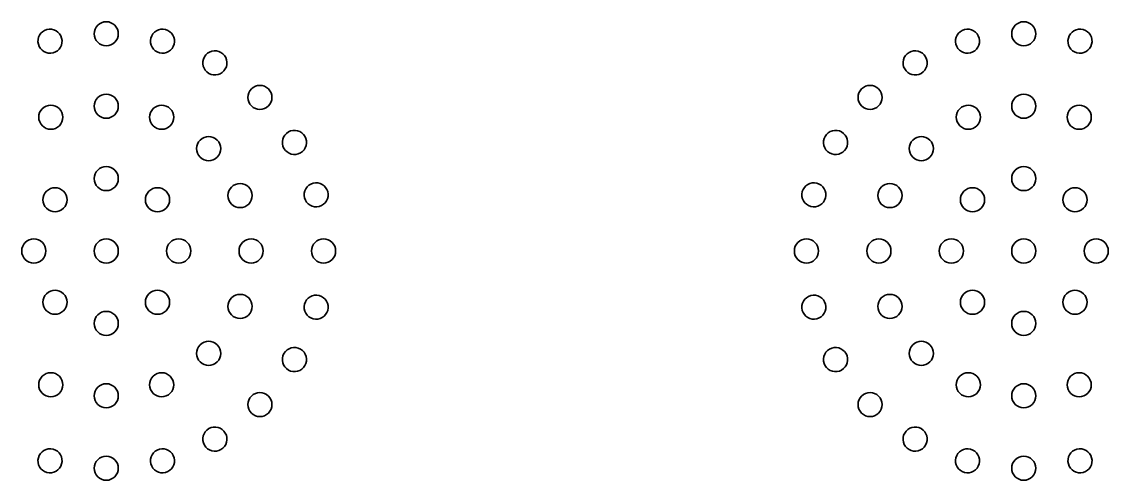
# Model space of a CAD drawing. Header units: inches. Extents: x -0.2 to 78.2, y 0 to 48.
# Drawn here: x 23.63 to 34.87, y 18.5 to 23.25 of the extents above; entities that cross this region are included whole.
import ezdxf

# ---------------------------------------------------------------- set-up
doc = ezdxf.new("R2010")
doc.units = ezdxf.units.IN
doc.header["$MEASUREMENT"] = 0
doc.layers.add('Layer 1', color=7, linetype='Continuous')

# ---------------------------------------------------------------- blocks, each defined once
blk = doc.blocks.new('block 2')
at = {"layer": 'Layer 1', "color": 250, "lineweight": 35}
for points in [[(23.885, 23.169), (23.952, 23.187), (24.02, 23.147), (24.038, 23.081), (24.056, 23.014), (24.017, 22.945), (23.95, 22.928), (23.883, 22.91), (23.815, 22.949), (23.797, 23.016), (23.779, 23.083), (23.819, 23.151), (23.885, 23.169)], [(24.5, 23.25), (24.569, 23.25), (24.625, 23.194), (24.625, 23.125), (24.625, 23.056), (24.569, 23), (24.5, 23), (24.431, 23), (24.375, 23.056), (24.375, 23.125), (24.375, 23.194), (24.431, 23.25), (24.5, 23.25)], [(25.115, 23.169), (25.181, 23.151), (25.221, 23.083), (25.203, 23.016), (25.185, 22.949), (25.117, 22.91), (25.05, 22.928), (24.983, 22.945), (24.944, 23.014), (24.962, 23.081), (24.979, 23.147), (25.048, 23.187), (25.115, 23.169)], [(25.687, 22.932), (25.747, 22.897), (25.768, 22.821), (25.733, 22.761), (25.699, 22.701), (25.622, 22.681), (25.562, 22.715), (25.503, 22.75), (25.482, 22.826), (25.517, 22.886), (25.551, 22.946), (25.628, 22.966), (25.687, 22.932)], [(24.5, 22.5), (24.569, 22.5), (24.625, 22.444), (24.625, 22.375), (24.625, 22.306), (24.569, 22.25), (24.5, 22.25), (24.431, 22.25), (24.375, 22.306), (24.375, 22.375), (24.375, 22.444), (24.431, 22.5), (24.5, 22.5)], [(26.179, 22.554), (26.228, 22.506), (26.228, 22.426), (26.179, 22.378), (26.131, 22.329), (26.051, 22.329), (26.003, 22.378), (25.954, 22.426), (25.954, 22.506), (26.003, 22.554), (26.051, 22.603), (26.131, 22.603), (26.179, 22.554)], [(23.878, 22.376), (23.942, 22.403), (24.015, 22.372), (24.041, 22.309), (24.068, 22.245), (24.038, 22.172), (23.974, 22.145), (23.91, 22.119), (23.837, 22.149), (23.811, 22.213), (23.784, 22.277), (23.814, 22.35), (23.878, 22.376)], [(25.122, 22.376), (25.186, 22.35), (25.216, 22.277), (25.19, 22.213), (25.163, 22.149), (25.09, 22.119), (25.026, 22.145), (24.962, 22.172), (24.932, 22.245), (24.959, 22.309), (24.985, 22.372), (25.058, 22.403), (25.122, 22.376)], [(25.649, 22.024), (25.698, 21.975), (25.698, 21.896), (25.649, 21.847), (25.6, 21.798), (25.521, 21.798), (25.472, 21.847), (25.423, 21.896), (25.423, 21.975), (25.472, 22.024), (25.521, 22.073), (25.6, 22.073), (25.649, 22.024)], [(26.557, 22.063), (26.591, 22.003), (26.571, 21.926), (26.511, 21.892), (26.451, 21.857), (26.375, 21.878), (26.34, 21.938), (26.306, 21.997), (26.326, 22.074), (26.386, 22.108), (26.446, 22.143), (26.522, 22.122), (26.557, 22.063)], [(24.5, 21.75), (24.569, 21.75), (24.625, 21.694), (24.625, 21.625), (24.625, 21.556), (24.569, 21.5), (24.5, 21.5), (24.431, 21.5), (24.375, 21.556), (24.375, 21.625), (24.375, 21.694), (24.431, 21.75), (24.5, 21.75)], [(23.881, 21.494), (23.93, 21.543), (24.009, 21.543), (24.058, 21.494), (24.107, 21.445), (24.107, 21.366), (24.058, 21.317), (24.009, 21.268), (23.93, 21.268), (23.881, 21.317), (23.832, 21.366), (23.832, 21.445), (23.881, 21.494)], [(25.119, 21.494), (25.168, 21.445), (25.168, 21.366), (25.119, 21.317), (25.07, 21.268), (24.991, 21.268), (24.942, 21.317), (24.893, 21.366), (24.893, 21.445), (24.942, 21.494), (24.991, 21.543), (25.07, 21.543), (25.119, 21.494)], [(26.001, 21.497), (26.028, 21.433), (25.997, 21.36), (25.934, 21.334), (25.87, 21.307), (25.797, 21.337), (25.77, 21.401), (25.744, 21.465), (25.774, 21.538), (25.838, 21.564), (25.902, 21.591), (25.975, 21.561), (26.001, 21.497)], [(26.794, 21.49), (26.812, 21.423), (26.772, 21.354), (26.706, 21.337), (26.639, 21.319), (26.57, 21.358), (26.553, 21.425), (26.535, 21.492), (26.574, 21.56), (26.641, 21.578), (26.708, 21.596), (26.776, 21.556), (26.794, 21.49)], [(23.625, 20.875), (23.625, 20.944), (23.681, 21), (23.75, 21), (23.819, 21), (23.875, 20.944), (23.875, 20.875), (23.875, 20.806), (23.819, 20.75), (23.75, 20.75), (23.681, 20.75), (23.625, 20.806), (23.625, 20.875)], [(24.625, 20.875), (24.625, 20.806), (24.569, 20.75), (24.5, 20.75), (24.431, 20.75), (24.375, 20.806), (24.375, 20.875), (24.375, 20.944), (24.431, 21), (24.5, 21), (24.569, 21), (24.625, 20.944), (24.625, 20.875)], [(25.375, 20.875), (25.375, 20.806), (25.319, 20.75), (25.25, 20.75), (25.181, 20.75), (25.125, 20.806), (25.125, 20.875), (25.125, 20.944), (25.181, 21), (25.25, 21), (25.319, 21), (25.375, 20.944), (25.375, 20.875)], [(26.125, 20.875), (26.125, 20.806), (26.069, 20.75), (26, 20.75), (25.931, 20.75), (25.875, 20.806), (25.875, 20.875), (25.875, 20.944), (25.931, 21), (26, 21), (26.069, 21), (26.125, 20.944), (26.125, 20.875)], [(26.125, 20.875), (26.125, 20.806), (26.069, 20.75), (26, 20.75), (25.931, 20.75), (25.875, 20.806), (25.875, 20.875), (25.875, 20.944), (25.931, 21), (26, 21), (26.069, 21), (26.125, 20.944), (26.125, 20.875)], [(26.875, 20.875), (26.875, 20.806), (26.819, 20.75), (26.75, 20.75), (26.681, 20.75), (26.625, 20.806), (26.625, 20.875), (26.625, 20.944), (26.681, 21), (26.75, 21), (26.819, 21), (26.875, 20.944), (26.875, 20.875)], [(23.881, 20.256), (23.832, 20.305), (23.832, 20.384), (23.881, 20.433), (23.93, 20.482), (24.009, 20.482), (24.058, 20.433), (24.107, 20.384), (24.107, 20.305), (24.058, 20.256), (24.009, 20.207), (23.93, 20.207), (23.881, 20.256)], [(25.119, 20.256), (25.07, 20.207), (24.991, 20.207), (24.942, 20.256), (24.893, 20.305), (24.893, 20.384), (24.942, 20.433), (24.991, 20.482), (25.07, 20.482), (25.119, 20.433), (25.168, 20.384), (25.168, 20.305), (25.119, 20.256)], [(26.001, 20.253), (25.975, 20.189), (25.902, 20.159), (25.838, 20.185), (25.774, 20.212), (25.744, 20.285), (25.77, 20.349), (25.797, 20.413), (25.87, 20.443), (25.934, 20.416), (25.997, 20.39), (26.028, 20.317), (26.001, 20.253)], [(26.794, 20.26), (26.776, 20.194), (26.708, 20.154), (26.641, 20.172), (26.574, 20.19), (26.535, 20.258), (26.553, 20.325), (26.57, 20.392), (26.639, 20.431), (26.706, 20.413), (26.772, 20.396), (26.812, 20.327), (26.794, 20.26)], [(24.5, 20), (24.431, 20), (24.375, 20.056), (24.375, 20.125), (24.375, 20.194), (24.431, 20.25), (24.5, 20.25), (24.569, 20.25), (24.625, 20.194), (24.625, 20.125), (24.625, 20.056), (24.569, 20), (24.5, 20)], [(25.649, 19.726), (25.6, 19.677), (25.521, 19.677), (25.472, 19.726), (25.423, 19.775), (25.423, 19.854), (25.472, 19.903), (25.521, 19.952), (25.6, 19.952), (25.649, 19.903), (25.698, 19.854), (25.698, 19.775), (25.649, 19.726)], [(26.557, 19.688), (26.522, 19.628), (26.446, 19.607), (26.386, 19.642), (26.326, 19.676), (26.306, 19.753), (26.34, 19.813), (26.375, 19.872), (26.451, 19.893), (26.511, 19.858), (26.571, 19.824), (26.591, 19.747), (26.557, 19.688)], [(23.878, 19.374), (23.814, 19.4), (23.784, 19.473), (23.81, 19.537), (23.837, 19.601), (23.91, 19.631), (23.974, 19.605), (24.038, 19.578), (24.068, 19.505), (24.041, 19.441), (24.015, 19.378), (23.942, 19.347), (23.878, 19.374)], [(25.122, 19.374), (25.058, 19.347), (24.985, 19.378), (24.959, 19.441), (24.932, 19.505), (24.962, 19.578), (25.026, 19.605), (25.09, 19.631), (25.163, 19.601), (25.189, 19.537), (25.216, 19.473), (25.186, 19.4), (25.122, 19.374)], [(24.5, 19.25), (24.431, 19.25), (24.375, 19.306), (24.375, 19.375), (24.375, 19.444), (24.431, 19.5), (24.5, 19.5), (24.569, 19.5), (24.625, 19.444), (24.625, 19.375), (24.625, 19.306), (24.569, 19.25), (24.5, 19.25)], [(26.179, 19.196), (26.131, 19.147), (26.051, 19.147), (26.003, 19.196), (25.954, 19.244), (25.954, 19.324), (26.003, 19.372), (26.051, 19.421), (26.131, 19.421), (26.179, 19.372), (26.228, 19.324), (26.228, 19.244), (26.179, 19.196)], [(25.688, 18.818), (25.628, 18.784), (25.551, 18.804), (25.517, 18.864), (25.482, 18.924), (25.503, 19), (25.563, 19.035), (25.622, 19.069), (25.699, 19.049), (25.733, 18.989), (25.768, 18.929), (25.747, 18.853), (25.688, 18.818)], [(23.885, 18.581), (23.819, 18.599), (23.779, 18.667), (23.797, 18.734), (23.815, 18.801), (23.883, 18.84), (23.95, 18.822), (24.017, 18.805), (24.056, 18.736), (24.038, 18.669), (24.021, 18.603), (23.952, 18.563), (23.885, 18.581)], [(25.115, 18.581), (25.048, 18.563), (24.979, 18.603), (24.962, 18.669), (24.944, 18.736), (24.983, 18.805), (25.05, 18.822), (25.117, 18.84), (25.185, 18.801), (25.203, 18.734), (25.221, 18.667), (25.181, 18.599), (25.115, 18.581)], [(24.5, 18.5), (24.431, 18.5), (24.375, 18.556), (24.375, 18.625), (24.375, 18.694), (24.431, 18.75), (24.5, 18.75), (24.569, 18.75), (24.625, 18.694), (24.625, 18.625), (24.625, 18.556), (24.569, 18.5), (24.5, 18.5)]]:
    blk.add_open_spline(points, degree=3, knots=[0, 0, 0, 0, 1, 1, 1, 2, 2, 2, 3, 3, 3, 4, 4, 4, 4], dxfattribs=at)

msp = doc.modelspace()

# ---------------------------------------------------------------- linework, layer by layer
at = {"layer": 'Layer 1', "color": 250, "lineweight": 35}
for points in [[(33.385, 23.169), (33.452, 23.187), (33.52, 23.147), (33.538, 23.081), (33.556, 23.014), (33.517, 22.945), (33.45, 22.928), (33.383, 22.91), (33.315, 22.949), (33.297, 23.016), (33.279, 23.083), (33.319, 23.151), (33.385, 23.169)], [(34, 23.25), (34.069, 23.25), (34.125, 23.194), (34.125, 23.125), (34.125, 23.056), (34.069, 23), (34, 23), (33.931, 23), (33.875, 23.056), (33.875, 23.125), (33.875, 23.194), (33.931, 23.25), (34, 23.25)], [(34.615, 23.169), (34.681, 23.151), (34.721, 23.083), (34.703, 23.016), (34.685, 22.949), (34.617, 22.91), (34.55, 22.928), (34.483, 22.945), (34.444, 23.014), (34.462, 23.081), (34.479, 23.147), (34.548, 23.187), (34.615, 23.169)], [(32.812, 22.932), (32.872, 22.966), (32.949, 22.946), (32.983, 22.886), (33.018, 22.826), (32.997, 22.75), (32.937, 22.715), (32.878, 22.681), (32.801, 22.701), (32.767, 22.761), (32.732, 22.821), (32.753, 22.897), (32.812, 22.932)], [(32.321, 22.554), (32.369, 22.603), (32.449, 22.603), (32.497, 22.554), (32.546, 22.506), (32.546, 22.426), (32.497, 22.378), (32.449, 22.329), (32.369, 22.329), (32.321, 22.378), (32.272, 22.426), (32.272, 22.506), (32.321, 22.554)], [(34, 22.5), (34.069, 22.5), (34.125, 22.444), (34.125, 22.375), (34.125, 22.306), (34.069, 22.25), (34, 22.25), (33.931, 22.25), (33.875, 22.306), (33.875, 22.375), (33.875, 22.444), (33.931, 22.5), (34, 22.5)], [(33.378, 22.376), (33.442, 22.403), (33.515, 22.372), (33.541, 22.309), (33.568, 22.245), (33.538, 22.172), (33.474, 22.145), (33.41, 22.119), (33.337, 22.149), (33.311, 22.213), (33.284, 22.277), (33.314, 22.35), (33.378, 22.376)], [(34.622, 22.376), (34.686, 22.35), (34.716, 22.277), (34.69, 22.213), (34.663, 22.149), (34.59, 22.119), (34.526, 22.145), (34.462, 22.172), (34.432, 22.245), (34.459, 22.309), (34.485, 22.372), (34.558, 22.403), (34.622, 22.376)], [(31.943, 22.062), (31.978, 22.122), (32.054, 22.143), (32.114, 22.108), (32.174, 22.074), (32.194, 21.997), (32.16, 21.937), (32.125, 21.878), (32.049, 21.857), (31.989, 21.892), (31.929, 21.926), (31.909, 22.003), (31.943, 22.062)], [(32.851, 22.024), (32.9, 22.073), (32.979, 22.073), (33.028, 22.024), (33.077, 21.975), (33.077, 21.896), (33.028, 21.847), (32.979, 21.798), (32.9, 21.798), (32.851, 21.847), (32.802, 21.896), (32.802, 21.975), (32.851, 22.024)], [(34, 21.75), (34.069, 21.75), (34.125, 21.694), (34.125, 21.625), (34.125, 21.556), (34.069, 21.5), (34, 21.5), (33.931, 21.5), (33.875, 21.556), (33.875, 21.625), (33.875, 21.694), (33.931, 21.75), (34, 21.75)], [(31.706, 21.49), (31.724, 21.556), (31.792, 21.596), (31.859, 21.578), (31.926, 21.56), (31.965, 21.492), (31.947, 21.425), (31.93, 21.358), (31.861, 21.319), (31.794, 21.337), (31.728, 21.354), (31.688, 21.423), (31.706, 21.49)], [(32.499, 21.497), (32.525, 21.561), (32.598, 21.591), (32.662, 21.564), (32.726, 21.538), (32.756, 21.465), (32.73, 21.401), (32.703, 21.337), (32.63, 21.307), (32.566, 21.334), (32.503, 21.36), (32.472, 21.433), (32.499, 21.497)], [(33.381, 21.494), (33.43, 21.543), (33.509, 21.543), (33.558, 21.494), (33.607, 21.445), (33.607, 21.366), (33.558, 21.317), (33.509, 21.268), (33.43, 21.268), (33.381, 21.317), (33.332, 21.366), (33.332, 21.445), (33.381, 21.494)], [(34.619, 21.494), (34.668, 21.445), (34.668, 21.366), (34.619, 21.317), (34.57, 21.268), (34.491, 21.268), (34.442, 21.317), (34.393, 21.366), (34.393, 21.445), (34.442, 21.494), (34.491, 21.543), (34.57, 21.543), (34.619, 21.494)], [(31.625, 20.875), (31.625, 20.944), (31.681, 21), (31.75, 21), (31.819, 21), (31.875, 20.944), (31.875, 20.875), (31.875, 20.806), (31.819, 20.75), (31.75, 20.75), (31.681, 20.75), (31.625, 20.806), (31.625, 20.875)], [(32.375, 20.875), (32.375, 20.944), (32.431, 21), (32.5, 21), (32.569, 21), (32.625, 20.944), (32.625, 20.875), (32.625, 20.806), (32.569, 20.75), (32.5, 20.75), (32.431, 20.75), (32.375, 20.806), (32.375, 20.875)], [(33.125, 20.875), (33.125, 20.944), (33.181, 21), (33.25, 21), (33.319, 21), (33.375, 20.944), (33.375, 20.875), (33.375, 20.806), (33.319, 20.75), (33.25, 20.75), (33.181, 20.75), (33.125, 20.806), (33.125, 20.875)], [(34.125, 20.875), (34.125, 20.806), (34.069, 20.75), (34, 20.75), (33.931, 20.75), (33.875, 20.806), (33.875, 20.875), (33.875, 20.944), (33.931, 21), (34, 21), (34.069, 21), (34.125, 20.944), (34.125, 20.875)], [(34.875, 20.875), (34.875, 20.806), (34.819, 20.75), (34.75, 20.75), (34.681, 20.75), (34.625, 20.806), (34.625, 20.875), (34.625, 20.944), (34.681, 21), (34.75, 21), (34.819, 21), (34.875, 20.944), (34.875, 20.875)], [(33.381, 20.256), (33.332, 20.305), (33.332, 20.384), (33.381, 20.433), (33.43, 20.482), (33.509, 20.482), (33.558, 20.433), (33.607, 20.384), (33.607, 20.305), (33.558, 20.256), (33.509, 20.207), (33.43, 20.207), (33.381, 20.256)], [(34.619, 20.256), (34.57, 20.207), (34.491, 20.207), (34.442, 20.256), (34.393, 20.305), (34.393, 20.384), (34.442, 20.433), (34.491, 20.482), (34.57, 20.482), (34.619, 20.433), (34.668, 20.384), (34.668, 20.305), (34.619, 20.256)], [(31.706, 20.26), (31.688, 20.327), (31.728, 20.395), (31.794, 20.413), (31.861, 20.431), (31.93, 20.392), (31.947, 20.325), (31.965, 20.258), (31.926, 20.19), (31.859, 20.172), (31.792, 20.154), (31.724, 20.194), (31.706, 20.26)], [(32.499, 20.253), (32.472, 20.317), (32.503, 20.39), (32.566, 20.416), (32.63, 20.443), (32.703, 20.413), (32.73, 20.349), (32.756, 20.285), (32.726, 20.212), (32.662, 20.186), (32.598, 20.159), (32.525, 20.189), (32.499, 20.253)], [(34, 20), (33.931, 20), (33.875, 20.056), (33.875, 20.125), (33.875, 20.194), (33.931, 20.25), (34, 20.25), (34.069, 20.25), (34.125, 20.194), (34.125, 20.125), (34.125, 20.056), (34.069, 20), (34, 20)], [(32.851, 19.726), (32.802, 19.775), (32.802, 19.854), (32.851, 19.903), (32.9, 19.952), (32.979, 19.952), (33.028, 19.903), (33.077, 19.854), (33.077, 19.775), (33.028, 19.726), (32.979, 19.677), (32.9, 19.677), (32.851, 19.726)], [(31.943, 19.687), (31.909, 19.747), (31.929, 19.824), (31.989, 19.858), (32.049, 19.893), (32.125, 19.872), (32.16, 19.812), (32.194, 19.753), (32.174, 19.676), (32.114, 19.642), (32.054, 19.607), (31.978, 19.628), (31.943, 19.687)], [(33.378, 19.374), (33.314, 19.4), (33.284, 19.473), (33.31, 19.537), (33.337, 19.601), (33.41, 19.631), (33.474, 19.605), (33.538, 19.578), (33.568, 19.505), (33.541, 19.441), (33.515, 19.378), (33.442, 19.347), (33.378, 19.374)], [(34.622, 19.374), (34.558, 19.347), (34.485, 19.378), (34.459, 19.441), (34.432, 19.505), (34.462, 19.578), (34.526, 19.605), (34.59, 19.631), (34.663, 19.601), (34.689, 19.537), (34.716, 19.473), (34.686, 19.4), (34.622, 19.374)], [(34, 19.25), (33.931, 19.25), (33.875, 19.306), (33.875, 19.375), (33.875, 19.444), (33.931, 19.5), (34, 19.5), (34.069, 19.5), (34.125, 19.444), (34.125, 19.375), (34.125, 19.306), (34.069, 19.25), (34, 19.25)], [(32.321, 19.196), (32.272, 19.244), (32.272, 19.324), (32.321, 19.372), (32.369, 19.421), (32.449, 19.421), (32.497, 19.372), (32.546, 19.324), (32.546, 19.244), (32.497, 19.196), (32.449, 19.147), (32.369, 19.147), (32.321, 19.196)], [(32.813, 18.818), (32.753, 18.853), (32.732, 18.929), (32.767, 18.989), (32.801, 19.049), (32.878, 19.069), (32.938, 19.035), (32.997, 19), (33.018, 18.924), (32.983, 18.864), (32.949, 18.804), (32.872, 18.784), (32.813, 18.818)], [(33.385, 18.581), (33.319, 18.599), (33.279, 18.667), (33.297, 18.734), (33.315, 18.801), (33.383, 18.84), (33.45, 18.822), (33.517, 18.805), (33.556, 18.736), (33.538, 18.669), (33.521, 18.603), (33.452, 18.563), (33.385, 18.581)], [(34.615, 18.581), (34.548, 18.563), (34.479, 18.603), (34.462, 18.669), (34.444, 18.736), (34.483, 18.805), (34.55, 18.822), (34.617, 18.84), (34.685, 18.801), (34.703, 18.734), (34.721, 18.667), (34.681, 18.599), (34.615, 18.581)], [(34, 18.5), (33.931, 18.5), (33.875, 18.556), (33.875, 18.625), (33.875, 18.694), (33.931, 18.75), (34, 18.75), (34.069, 18.75), (34.125, 18.694), (34.125, 18.625), (34.125, 18.556), (34.069, 18.5), (34, 18.5)]]:
    msp.add_open_spline(points, degree=3, knots=[0, 0, 0, 0, 1, 1, 1, 2, 2, 2, 3, 3, 3, 4, 4, 4, 4], dxfattribs=at)

# ---------------------------------------------------------------- block references
at = {"layer": 'Layer 1'}
msp.add_blockref('block 2', (0, 0), dxfattribs=at)

doc.saveas('drawing.dxf')
